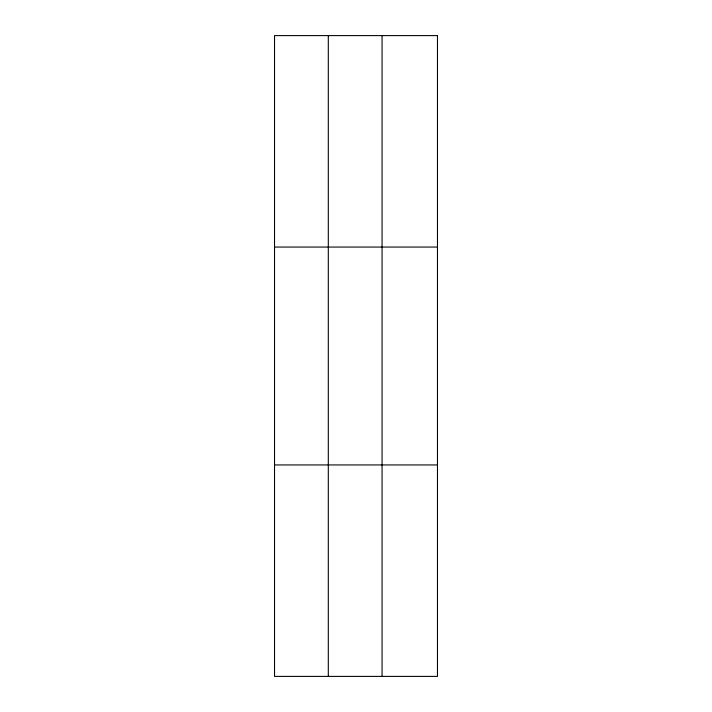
<?xml version="1.0" encoding="UTF-8"?>
<svg xmlns="http://www.w3.org/2000/svg" width="712" height="712" viewBox="0 0 712 712"><rect width="100%" height="100%" fill="white"/><g stroke="black" fill="none" stroke-linecap="round" stroke-linejoin="round"><path stroke-width="1.07" d="M328.303 676.4L328.303 35.6M382.068 676.4L382.068 35.6M274.529 247.064L437.471 247.064M274.529 464.936L437.471 464.936M437.471 35.6L437.471 676.4L274.529 676.4L274.529 35.6L437.471 35.6"/></g></svg>
